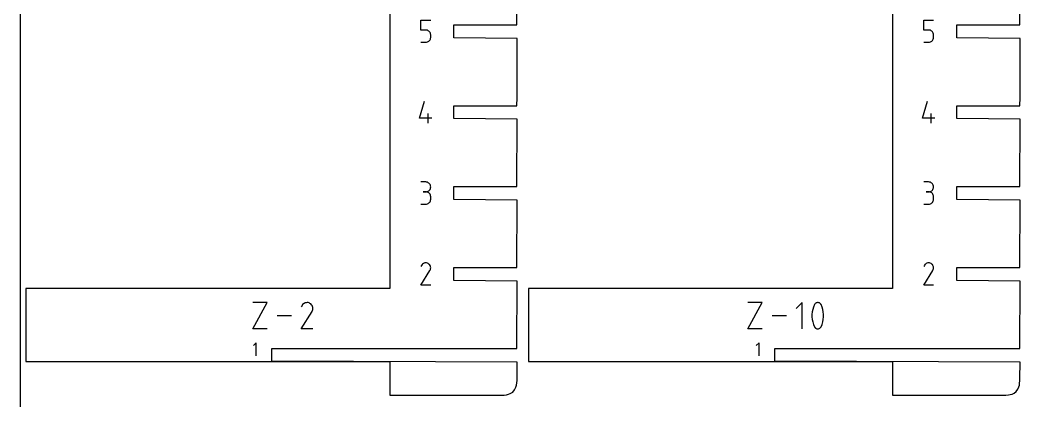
# Model space of a CAD drawing. Extents: x 0 to 38, y 0 to 25.5.
# Drawn here: x 0 to 10.99, y 8.12 to 12.31 of the extents above; entities that cross this region are included whole.
import ezdxf

# ---------------------------------------------------------------- set-up
doc = ezdxf.new("R2010")
doc.units = 0

msp = doc.modelspace()

# ---------------------------------------------------------------- linework, layer by layer
at = {"layer": 'annotation', "color": 1}
for p, q in [((4.404464, 12.200799), (4.404464, 12.3091)), ((4.404464, 12.3091), (4.512475, 12.3091)), ((9.929464, 12.200799), (9.929464, 12.3091)), ((9.929464, 12.3091), (10.037475, 12.3091)), ((4.458469, 12.200799), (4.404464, 12.200799)), ((4.468166, 12.199932), (4.458469, 12.200799)), ((4.477297, 12.197433), (4.468166, 12.199932)), ((4.485709, 12.19345), (4.477297, 12.197433)), ((9.983469, 12.200799), (9.929464, 12.200799)), ((9.993166, 12.199932), (9.983469, 12.200799)), ((10.002297, 12.197433), (9.993166, 12.199932)), ((10.010709, 12.19345), (10.002297, 12.197433)), ((4.493248, 12.188137), (4.485709, 12.19345)), ((4.49976, 12.181642), (4.493248, 12.188137)), ((4.499755, 12.085137), (4.505089, 12.092684)), ((4.505093, 12.174117), (4.49976, 12.181642)), ((4.505089, 12.092684), (4.50909, 12.101106)), ((4.509092, 12.165713), (4.505093, 12.174117)), ((4.50909, 12.101106), (4.511603, 12.110251)), ((4.511603, 12.15658), (4.509092, 12.165713)), ((4.512475, 12.14687), (4.511603, 12.15658)), ((4.511603, 12.110251), (4.512475, 12.119966)), ((4.512475, 12.119966), (4.512475, 12.14687)), ((4.512475, 12.14687), (4.512475, 12.14687)), ((10.018248, 12.188137), (10.010709, 12.19345)), ((10.02476, 12.181642), (10.018248, 12.188137)), ((10.024755, 12.085137), (10.030089, 12.092684)), ((10.030092, 12.174117), (10.02476, 12.181642)), ((10.030089, 12.092684), (10.03409, 12.101106)), ((10.034091, 12.165713), (10.030092, 12.174117)), ((10.03409, 12.101106), (10.036603, 12.110251)), ((10.036603, 12.15658), (10.034091, 12.165713)), ((10.037475, 12.14687), (10.036603, 12.15658)), ((10.036603, 12.110251), (10.037475, 12.119966)), ((10.037475, 12.119966), (10.037475, 12.14687)), ((10.037475, 12.14687), (10.037475, 12.14687)), ((4.404464, 12.0659), (4.458469, 12.0659)), ((4.458469, 12.0659), (4.468162, 12.066772)), ((4.458469, 12.0659), (4.458469, 12.0659)), ((4.468162, 12.066772), (4.477291, 12.069284)), ((4.477291, 12.069284), (4.485702, 12.073285)), ((4.485702, 12.073285), (4.493242, 12.07862)), ((4.493242, 12.07862), (4.499755, 12.085137)), ((9.929464, 12.0659), (9.983469, 12.0659)), ((9.983469, 12.0659), (9.993162, 12.066772)), ((9.983469, 12.0659), (9.983469, 12.0659)), ((9.993162, 12.066772), (10.002291, 12.069284)), ((10.002291, 12.069284), (10.010702, 12.073285)), ((10.010702, 12.073285), (10.018241, 12.07862)), ((10.018241, 12.07862), (10.024755, 12.085137)), ((4.390951, 11.231078), (4.44488, 11.420211)), ((9.915951, 11.231078), (9.96988, 11.420211)), ((4.525988, 11.231078), (4.390951, 11.231078)), ((4.48551, 11.177011), (4.48551, 11.285022)), ((10.050988, 11.231078), (9.915951, 11.231078)), ((10.01051, 11.177011), (10.01051, 11.285022)), ((4.458469, 10.53104), (4.404464, 10.53104)), ((4.468182, 10.530168), (4.458469, 10.53104)), ((4.477322, 10.527656), (4.468182, 10.530168)), ((4.485736, 10.523657), (4.477322, 10.527656)), ((4.493273, 10.518327), (4.485736, 10.523657)), ((4.49978, 10.51182), (4.493273, 10.518327)), ((4.493273, 10.435756), (4.49978, 10.442276)), ((4.505106, 10.50429), (4.49978, 10.51182)), ((4.49978, 10.442276), (4.505106, 10.449824)), ((4.509099, 10.495892), (4.505106, 10.50429)), ((4.505106, 10.449824), (4.509099, 10.458249)), ((4.511605, 10.486781), (4.509099, 10.495892)), ((4.509099, 10.458249), (4.511605, 10.467395)), ((4.512475, 10.477111), (4.511605, 10.486781)), ((4.511605, 10.467395), (4.512475, 10.477111)), ((4.512475, 10.477111), (4.512475, 10.477111)), ((9.983469, 10.53104), (9.929464, 10.53104)), ((9.993182, 10.530168), (9.983469, 10.53104)), ((10.002322, 10.527656), (9.993182, 10.530168)), ((10.010736, 10.523657), (10.002322, 10.527656)), ((10.018273, 10.518327), (10.010736, 10.523657)), ((10.02478, 10.51182), (10.018273, 10.518327)), ((10.018273, 10.435756), (10.02478, 10.442275)), ((10.030106, 10.50429), (10.02478, 10.51182)), ((10.02478, 10.442275), (10.030106, 10.449824)), ((10.034098, 10.495892), (10.030106, 10.50429)), ((10.030106, 10.449824), (10.034098, 10.458249)), ((10.036605, 10.486781), (10.034098, 10.495892)), ((10.034098, 10.458249), (10.036605, 10.467395)), ((10.037475, 10.477111), (10.036605, 10.486781)), ((10.036605, 10.467395), (10.037475, 10.477111)), ((10.037475, 10.477111), (10.037475, 10.477111)), ((4.458469, 10.423029), (4.431429, 10.423029)), ((4.431429, 10.423029), (4.458469, 10.423029)), ((4.458469, 10.423029), (4.468182, 10.423901)), ((4.468182, 10.422157), (4.458469, 10.423029)), ((4.458469, 10.423029), (4.458469, 10.423029)), ((4.468182, 10.423901), (4.477322, 10.426415)), ((4.477322, 10.419645), (4.468182, 10.422157)), ((4.477322, 10.426415), (4.485736, 10.430418)), ((4.485736, 10.415646), (4.477322, 10.419645)), ((4.485736, 10.430418), (4.493273, 10.435756)), ((4.493273, 10.410316), (4.485736, 10.415646)), ((4.49978, 10.403809), (4.493273, 10.410316)), ((4.505106, 10.396279), (4.49978, 10.403809)), ((4.509099, 10.387881), (4.505106, 10.396279)), ((4.511605, 10.37877), (4.509099, 10.387881)), ((4.509099, 10.323271), (4.511605, 10.332385)), ((4.512475, 10.3691), (4.511605, 10.37877)), ((4.511605, 10.332385), (4.512475, 10.342059)), ((4.512475, 10.342059), (4.512475, 10.3691)), ((4.512475, 10.3691), (4.512475, 10.3691)), ((9.983469, 10.423029), (9.956428, 10.423029)), ((9.956428, 10.423029), (9.983469, 10.423029)), ((9.983469, 10.423029), (9.993182, 10.423901)), ((9.993182, 10.422157), (9.983469, 10.423029)), ((9.983469, 10.423029), (9.983469, 10.423029)), ((9.993182, 10.423901), (10.002322, 10.426415)), ((10.002322, 10.419645), (9.993182, 10.422157)), ((10.002322, 10.426415), (10.010736, 10.430418)), ((10.010736, 10.415646), (10.002322, 10.419645)), ((10.010736, 10.430418), (10.018273, 10.435756)), ((10.018273, 10.410316), (10.010736, 10.415646)), ((10.02478, 10.403809), (10.018273, 10.410316)), ((10.030106, 10.396279), (10.02478, 10.403809)), ((10.034098, 10.387881), (10.030106, 10.396279)), ((10.036605, 10.37877), (10.034098, 10.387881)), ((10.034098, 10.323271), (10.036605, 10.332385)), ((10.037475, 10.3691), (10.036605, 10.37877)), ((10.036605, 10.332385), (10.037475, 10.342059)), ((10.037475, 10.342059), (10.037475, 10.3691)), ((10.037475, 10.3691), (10.037475, 10.3691)), ((4.404464, 10.28813), (4.458469, 10.28813)), ((4.458469, 10.28813), (4.468182, 10.289001)), ((4.458469, 10.28813), (4.458469, 10.28813)), ((4.468182, 10.289001), (4.477322, 10.291512)), ((4.477322, 10.291512), (4.485736, 10.295509)), ((4.485736, 10.295509), (4.493273, 10.300838)), ((4.493273, 10.300838), (4.49978, 10.307344)), ((4.49978, 10.307344), (4.505106, 10.314873)), ((4.505106, 10.314873), (4.509099, 10.323271)), ((9.929464, 10.28813), (9.983469, 10.28813)), ((9.983469, 10.28813), (9.993182, 10.289001)), ((9.983469, 10.28813), (9.983469, 10.28813)), ((9.993182, 10.289001), (10.002322, 10.291512)), ((10.002322, 10.291512), (10.010736, 10.295509)), ((10.010736, 10.295509), (10.018273, 10.300838)), ((10.018273, 10.300838), (10.02478, 10.307344)), ((10.02478, 10.307344), (10.030106, 10.314873)), ((10.030106, 10.314873), (10.034098, 10.323271)), ((4.404464, 9.399231), (4.50427, 9.559906)), ((4.411708, 9.615391), (4.404616, 9.601786)), ((4.417336, 9.623371), (4.411708, 9.615391)), ((4.424089, 9.630033), (4.417336, 9.623371)), ((4.43176, 9.635323), (4.424089, 9.630033)), ((4.440145, 9.639188), (4.43176, 9.635323)), ((4.449038, 9.641574), (4.440145, 9.639188)), ((4.458234, 9.642427), (4.449038, 9.641574)), ((4.467528, 9.641696), (4.458234, 9.642427)), ((4.476714, 9.639326), (4.467528, 9.641696)), ((4.485587, 9.635263), (4.476714, 9.639326)), ((4.493522, 9.629628), (4.485587, 9.635263)), ((4.485587, 9.635263), (4.485587, 9.635263)), ((4.500157, 9.622866), (4.493522, 9.629628)), ((4.505433, 9.615184), (4.500157, 9.622866)), ((4.50427, 9.559906), (4.504389, 9.560053)), ((4.50427, 9.559906), (4.50427, 9.559906)), ((4.504389, 9.560053), (4.504503, 9.560202)), ((4.504503, 9.560202), (4.504614, 9.560354)), ((4.504614, 9.560354), (4.50472, 9.560509)), ((4.50472, 9.560509), (4.504825, 9.560669)), ((4.504825, 9.560669), (4.504927, 9.560835)), ((4.504927, 9.560835), (4.505028, 9.561009)), ((4.505028, 9.561009), (4.505129, 9.561192)), ((4.505129, 9.561192), (4.50523, 9.561385)), ((4.50523, 9.561385), (4.509351, 9.570233)), ((4.50523, 9.561385), (4.50523, 9.561385)), ((4.50929, 9.60679), (4.505433, 9.615184)), ((4.511669, 9.597891), (4.50929, 9.60679)), ((4.509351, 9.570233), (4.511759, 9.579405)), ((4.512512, 9.588693), (4.511669, 9.597891)), ((4.511759, 9.579405), (4.512512, 9.588693)), ((9.929464, 9.399231), (10.029269, 9.559906)), ((9.936708, 9.615391), (9.929616, 9.601786)), ((9.942336, 9.623371), (9.936708, 9.615391)), ((9.949089, 9.630033), (9.942336, 9.623371)), ((9.95676, 9.635323), (9.949089, 9.630033)), ((9.965145, 9.639188), (9.95676, 9.635323)), ((9.974038, 9.641574), (9.965145, 9.639188)), ((9.983234, 9.642427), (9.974038, 9.641574)), ((9.992528, 9.641696), (9.983234, 9.642427)), ((10.001714, 9.639326), (9.992528, 9.641696)), ((10.010586, 9.635263), (10.001714, 9.639326)), ((10.018522, 9.629628), (10.010586, 9.635263)), ((10.010586, 9.635263), (10.010586, 9.635263)), ((10.025157, 9.622866), (10.018522, 9.629628)), ((10.030433, 9.615184), (10.025157, 9.622866)), ((10.029269, 9.559906), (10.029389, 9.560053)), ((10.029269, 9.559906), (10.029269, 9.559906)), ((10.029389, 9.560053), (10.029503, 9.560202)), ((10.029503, 9.560202), (10.029613, 9.560354)), ((10.029613, 9.560354), (10.02972, 9.560509)), ((10.02972, 9.560509), (10.029825, 9.560669)), ((10.029825, 9.560669), (10.029927, 9.560835)), ((10.029927, 9.560835), (10.030028, 9.561009)), ((10.030028, 9.561009), (10.030129, 9.561192)), ((10.030129, 9.561192), (10.03023, 9.561385)), ((10.03023, 9.561385), (10.034351, 9.570233)), ((10.03023, 9.561385), (10.03023, 9.561385)), ((10.034289, 9.60679), (10.030433, 9.615184)), ((10.036669, 9.597891), (10.034289, 9.60679)), ((10.034351, 9.570233), (10.036759, 9.579405)), ((10.037511, 9.588693), (10.036669, 9.597891)), ((10.036759, 9.579405), (10.037511, 9.588693)), ((4.512475, 9.399231), (4.404464, 9.399231)), ((10.037475, 9.399231), (9.929464, 9.399231)), ((2.556775, 8.918173), (2.716703, 9.206202)), ((2.716703, 9.206202), (2.556775, 9.206202)), ((3.098815, 9.174174), (3.090416, 9.158062)), ((3.105481, 9.183626), (3.098815, 9.174174)), ((3.113478, 9.191516), (3.105481, 9.183626)), ((3.122563, 9.197781), (3.113478, 9.191516)), ((3.132494, 9.202358), (3.122563, 9.197781)), ((3.143026, 9.205184), (3.132494, 9.202358)), ((3.153917, 9.206195), (3.143026, 9.205184)), ((3.164924, 9.205328), (3.153917, 9.206195)), ((3.175803, 9.202521), (3.164924, 9.205328)), ((3.186311, 9.19771), (3.175803, 9.202521)), ((3.19571, 9.191036), (3.186311, 9.19771)), ((3.186311, 9.19771), (3.186311, 9.19771)), ((3.203568, 9.183028), (3.19571, 9.191036)), ((3.209815, 9.17393), (3.203568, 9.183028)), ((3.209576, 9.110214), (3.214457, 9.120693)), ((3.214383, 9.163989), (3.209815, 9.17393)), ((3.217201, 9.153449), (3.214383, 9.163989)), ((3.214457, 9.120693), (3.217308, 9.131555)), ((3.218199, 9.142556), (3.217201, 9.153449)), ((3.217308, 9.131555), (3.218199, 9.142556)), ((7.996058, 8.918173), (8.155985, 9.206202)), ((8.155985, 9.206202), (7.996058, 9.206202)), ((8.593538, 9.206202), (8.529505, 9.142151)), ((8.593538, 8.918173), (8.593538, 9.206202)), ((8.709842, 9.130713), (8.704321, 9.103456)), ((8.718123, 9.15743), (8.709842, 9.130713)), ((8.729164, 9.183395), (8.718123, 9.15743)), ((8.732882, 9.189578), (8.729164, 9.183395)), ((8.729164, 9.183395), (8.729164, 9.183395)), ((8.737516, 9.194847), (8.732882, 9.189578)), ((8.742912, 9.199151), (8.737516, 9.194847)), ((8.748916, 9.202439), (8.742912, 9.199151)), ((8.755376, 9.20466), (8.748916, 9.202439)), ((8.762138, 9.205763), (8.755376, 9.20466)), ((8.769049, 9.205697), (8.762138, 9.205763)), ((8.775955, 9.204411), (8.769049, 9.205697)), ((8.782702, 9.201855), (8.775955, 9.204411)), ((8.785285, 9.200497), (8.782702, 9.201855)), ((8.782702, 9.201855), (8.782702, 9.201855)), ((8.787763, 9.198938), (8.785285, 9.200497)), ((8.790126, 9.19719), (8.787763, 9.198938)), ((8.792359, 9.195264), (8.790126, 9.19719)), ((8.794453, 9.193174), (8.792359, 9.195264)), ((8.796393, 9.190932), (8.794453, 9.193174)), ((8.79817, 9.188549), (8.796393, 9.190932)), ((8.799769, 9.186038), (8.79817, 9.188549)), ((8.80118, 9.183413), (8.799769, 9.186038)), ((8.812275, 9.157395), (8.80118, 9.183413)), ((8.80118, 9.183413), (8.80118, 9.183413)), ((8.820595, 9.130638), (8.812275, 9.157395)), ((8.826143, 9.103354), (8.820595, 9.130638)), ((2.98223, 9.062188), (2.824741, 9.062188)), ((3.090235, 8.918171), (3.208438, 9.108462)), ((3.208438, 9.108462), (3.208579, 9.108637)), ((3.208438, 9.108462), (3.208438, 9.108462)), ((3.208579, 9.108637), (3.208715, 9.108813)), ((3.208715, 9.108813), (3.208845, 9.108992)), ((3.208845, 9.108992), (3.208972, 9.109176)), ((3.208972, 9.109176), (3.209096, 9.109366)), ((3.209096, 9.109366), (3.209217, 9.109563)), ((3.209217, 9.109563), (3.209337, 9.109769)), ((3.209337, 9.109769), (3.209456, 9.109986)), ((3.209456, 9.109986), (3.209576, 9.110214)), ((3.209576, 9.110214), (3.209576, 9.110214)), ((8.421512, 9.062188), (8.264023, 9.062188)), ((8.704321, 9.103456), (8.701561, 9.075872)), ((8.701561, 9.075872), (8.701561, 9.048174)), ((8.701561, 9.048174), (8.704321, 9.020576)), ((8.704321, 9.020576), (8.709842, 8.993289)), ((8.820595, 8.993213), (8.826143, 9.020473)), ((8.828916, 9.075756), (8.826143, 9.103354)), ((8.826143, 9.020473), (8.828916, 9.048059)), ((8.828916, 9.048059), (8.828916, 9.075756)), ((2.716703, 8.918173), (2.556775, 8.918173)), ((3.218156, 8.918171), (3.090235, 8.918171)), ((8.155985, 8.918173), (7.996058, 8.918173)), ((8.709842, 8.993289), (8.718123, 8.966528)), ((8.718123, 8.966528), (8.729164, 8.940505)), ((8.729164, 8.940505), (8.729164, 8.940505)), ((8.729164, 8.940505), (8.73057, 8.937884)), ((8.73057, 8.937884), (8.732157, 8.935386)), ((8.732157, 8.935386), (8.73392, 8.933019)), ((8.73392, 8.933019), (8.735852, 8.930789)), ((8.735852, 8.930789), (8.737945, 8.928704)), ((8.737945, 8.928704), (8.740194, 8.926773)), ((8.740194, 8.926773), (8.742591, 8.925002)), ((8.742591, 8.925002), (8.74513, 8.923399)), ((8.74513, 8.923399), (8.747805, 8.921972)), ((8.747805, 8.921972), (8.747805, 8.921972)), ((8.747805, 8.921972), (8.754499, 8.91947)), ((8.754499, 8.91947), (8.761364, 8.918227)), ((8.761364, 8.918227), (8.768246, 8.918192)), ((8.768246, 8.918192), (8.774988, 8.919315)), ((8.774988, 8.919315), (8.781436, 8.921545)), ((8.781436, 8.921545), (8.787434, 8.924832)), ((8.787434, 8.924832), (8.792828, 8.929124)), ((8.792828, 8.929124), (8.797462, 8.934371)), ((8.797462, 8.934371), (8.80118, 8.940523)), ((8.80118, 8.940523), (8.812275, 8.966492)), ((8.80118, 8.940523), (8.80118, 8.940523)), ((8.812275, 8.966492), (8.820595, 8.993213)), ((2.596306, 8.765704), (2.563866, 8.733255)), ((2.596306, 8.619784), (2.596306, 8.765704)), ((8.121306, 8.765704), (8.088866, 8.733255)), ((8.121306, 8.619784), (8.121306, 8.765704))]:
    msp.add_line(p, q, dxfattribs=at)
at = {"layer": 'boundary', "color": 5}
for p, q in [((4.0625, 15.063773), (4.0625, 10.589958)), ((9.5875, 13.833696), (9.5875, 9.359885)), ((5.4604, 12.2585), (5.4625, 12.916792)), ((10.9854, 12.2585), (10.9875, 12.916793)), ((4.7675, 12.1165), (4.7675, 12.2585)), ((4.7675, 12.2585), (5.4604, 12.2585)), ((10.2925, 12.1165), (10.2925, 12.2585)), ((10.2925, 12.2585), (10.9854, 12.2585)), ((5.4625, 12.1089), (4.7675, 12.1165)), ((5.4625, 11.458208), (5.4625, 12.1089)), ((10.9875, 12.1089), (10.2925, 12.1165)), ((10.9875, 11.458207), (10.9875, 12.1089)), ((5.4604, 11.369611), (5.4625, 11.458208)), ((10.9854, 11.369611), (10.9875, 11.458207)), ((4.7675, 11.227611), (4.7675, 11.369611)), ((4.7675, 11.369611), (5.4604, 11.369611)), ((10.2925, 11.227611), (10.2925, 11.369611)), ((10.2925, 11.369611), (10.9854, 11.369611)), ((5.4625, 11.220011), (4.7675, 11.227611)), ((5.4604, 10.480722), (5.4625, 11.220011)), ((10.9875, 11.220011), (10.2925, 11.227611)), ((10.9854, 10.480722), (10.9875, 11.220011)), ((4.0625, 10.589958), (4.0625, 9.359885)), ((4.7675, 10.338722), (4.7675, 10.480722)), ((4.7675, 10.480722), (5.4604, 10.480722)), ((10.2925, 10.338722), (10.2925, 10.480722)), ((10.2925, 10.480722), (10.9854, 10.480722)), ((5.4625, 10.331122), (4.7675, 10.338722)), ((5.4604, 9.591833), (5.4625, 10.331122)), ((10.9875, 10.331122), (10.2925, 10.338722)), ((10.9854, 9.591833), (10.9875, 10.331122)), ((4.7675, 9.449833), (4.7675, 9.591833)), ((4.7675, 9.591833), (5.4604, 9.591833)), ((10.2925, 9.449833), (10.2925, 9.591833)), ((10.2925, 9.591833), (10.9854, 9.591833)), ((5.4625, 9.442233), (4.7675, 9.449833)), ((10.9875, 9.442233), (10.2925, 9.449833)), ((0.0625, 9.359885), (0.0625, 8.732409)), ((3.19988, 9.359885), (0.0625, 9.359885)), ((4.0625, 9.359885), (3.19988, 9.359885)), ((5.4604, 8.702944), (5.4625, 9.442233)), ((6.450124, 9.359885), (5.5875, 9.359885)), ((5.5875, 9.359885), (5.5875, 9.18736)), ((9.5875, 9.359885), (6.450124, 9.359885)), ((10.9854, 8.702944), (10.9875, 9.442233)), ((5.5875, 9.18736), (5.5875, 8.559885)), ((0.0625, 8.732409), (0.0625, 8.559885)), ((2.7675, 8.560944), (2.7675, 8.702944)), ((2.7675, 8.702944), (5.4604, 8.702944)), ((8.2925, 8.560944), (8.2925, 8.702944)), ((8.2925, 8.702944), (10.9854, 8.702944)), ((0.0625, 8.559885), (0.92512, 8.559885)), ((0.92512, 8.559885), (4.0625, 8.559885)), ((5.4625, 8.553344), (2.7675, 8.560944)), ((4.0625, 8.559885), (4.0625, 8.360672)), ((5.462197, 8.373916), (5.4625, 8.553344)), ((5.5875, 8.559885), (8.724876, 8.559885)), ((10.9875, 8.553344), (8.2925, 8.560944)), ((8.724876, 8.559885), (9.5875, 8.559885)), ((9.5875, 8.559885), (9.5875, 8.360673)), ((10.987196, 8.373448), (10.9875, 8.553344)), ((4.0625, 8.360672), (4.0625, 8.1875)), ((5.459134, 8.324822), (5.461435, 8.351204)), ((5.461435, 8.351204), (5.462197, 8.373916)), ((9.5875, 8.360673), (9.5875, 8.259348)), ((10.986198, 8.346708), (10.987196, 8.373448)), ((5.413491, 8.222315), (5.434859, 8.246404)), ((5.434859, 8.246404), (5.448417, 8.276512)), ((5.448417, 8.276512), (5.45521, 8.300193)), ((5.45521, 8.300193), (5.459134, 8.324822)), ((9.5875, 8.259348), (9.5875, 8.1875)), ((10.944607, 8.227686), (10.964292, 8.253842)), ((10.964292, 8.253842), (10.974993, 8.279319)), ((10.974993, 8.279319), (10.980194, 8.299552)), ((10.980194, 8.299552), (10.983568, 8.322573)), ((10.983568, 8.322573), (10.986198, 8.346708)), ((4.0625, 8.1875), (4.389773, 8.1875)), ((4.389773, 8.1875), (5.2625, 8.1875)), ((5.2625, 8.1875), (5.287974, 8.188142)), ((5.287974, 8.188142), (5.321303, 8.190433)), ((5.321303, 8.190433), (5.346546, 8.194149)), ((5.346546, 8.194149), (5.367887, 8.199294)), ((5.367887, 8.199294), (5.387431, 8.206267)), ((5.387431, 8.206267), (5.413491, 8.222315)), ((9.5875, 8.1875), (9.914773, 8.1875)), ((9.914773, 8.1875), (10.7875, 8.1875)), ((10.7875, 8.1875), (10.80859, 8.187929)), ((10.80859, 8.187929), (10.831559, 8.189061)), ((10.831559, 8.189061), (10.860659, 8.192595)), ((10.860659, 8.192595), (10.880389, 8.195897)), ((10.880389, 8.195897), (10.900118, 8.201482)), ((10.900118, 8.201482), (10.924726, 8.212626)), ((10.924726, 8.212626), (10.944607, 8.227686))]:
    msp.add_line(p, q, dxfattribs=at)
at = {"layer": 'frame', "color": 5}
msp.add_line((0, 25.5), (0, 0), dxfattribs=at)

doc.saveas('drawing.dxf')
